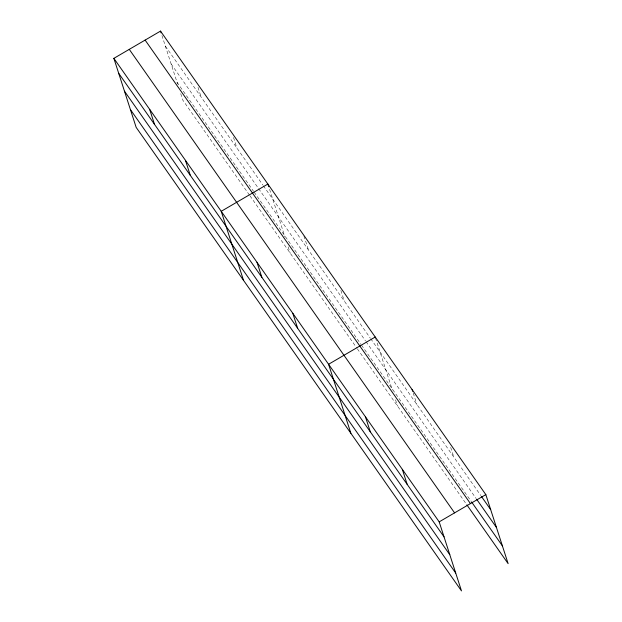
<?xml version="1.0" encoding="UTF-8"?>
<svg xmlns="http://www.w3.org/2000/svg" width="622" height="622" viewBox="0 0 622 622"><rect width="100%" height="100%" fill="white"/><g stroke="black" fill="none" stroke-linecap="round" stroke-linejoin="round"><path stroke-width="0.47" stroke-dasharray="3.11 2.33" d="M165.366 46.114L262.811 184.952M263.363 185.737L370.168 337.917M370.72 338.695L480.783 495.516M171.12 63.942L258.107 187.875M258.659 188.66L365.464 340.84M366.016 341.626L476.079 498.447M177.052 82.306L253.582 191.343M254.134 192.128L360.939 344.3M361.483 345.086L471.009 501.13M249.43 195.051L182.814 100.134L180.225 92.11M249.982 195.837L356.787 348.009M357.331 348.794L466.313 504.061M450.678 447.381L453.811 457.1M413.233 393.088L416.942 404.564M375.509 337.901L392.342 390.01M395.506 399.814L397.528 406.057M340.864 290.451L344.293 301.048M303.94 235.932L308.504 250.06M269.583 189.36L284.985 237.052M288.149 246.856L290.171 253.092M233.514 137.485L236.935 148.083M198.014 87.383L201.147 97.102M161.938 35.516L177.628 84.087"/><path stroke-width="0.93" d="M113.865 58.351L439.186 521.866L461.485 590.9L136.164 127.386L113.865 58.351L160.515 31.1L485.836 494.614L508.135 563.649L466.858 504.846M375.229 337.023L328.579 364.267L350.878 433.301M439.186 521.866L485.836 494.614M481.327 496.302L490.688 509.628M476.631 499.233L496.442 527.456M471.562 501.915L502.374 545.821M145.12 40.096L470.442 503.61M129.259 49.356L454.581 512.87M118.716 73.357L444.038 536.879M124.47 91.185L449.792 554.707M130.402 109.558L455.724 573.072M412.098 389.551L412.666 391.316M402.317 469.33L407.169 484.344M365.448 416.802L370.3 431.816M268.727 186.709L267.872 184.058L221.222 211.309L243.521 280.343M292.791 313.286L297.643 328.292M257.01 262.297L261.854 277.311M160.515 31.1L161.082 32.865M185.434 160.32L190.285 175.334M149.653 109.332L154.497 124.346"/></g></svg>
